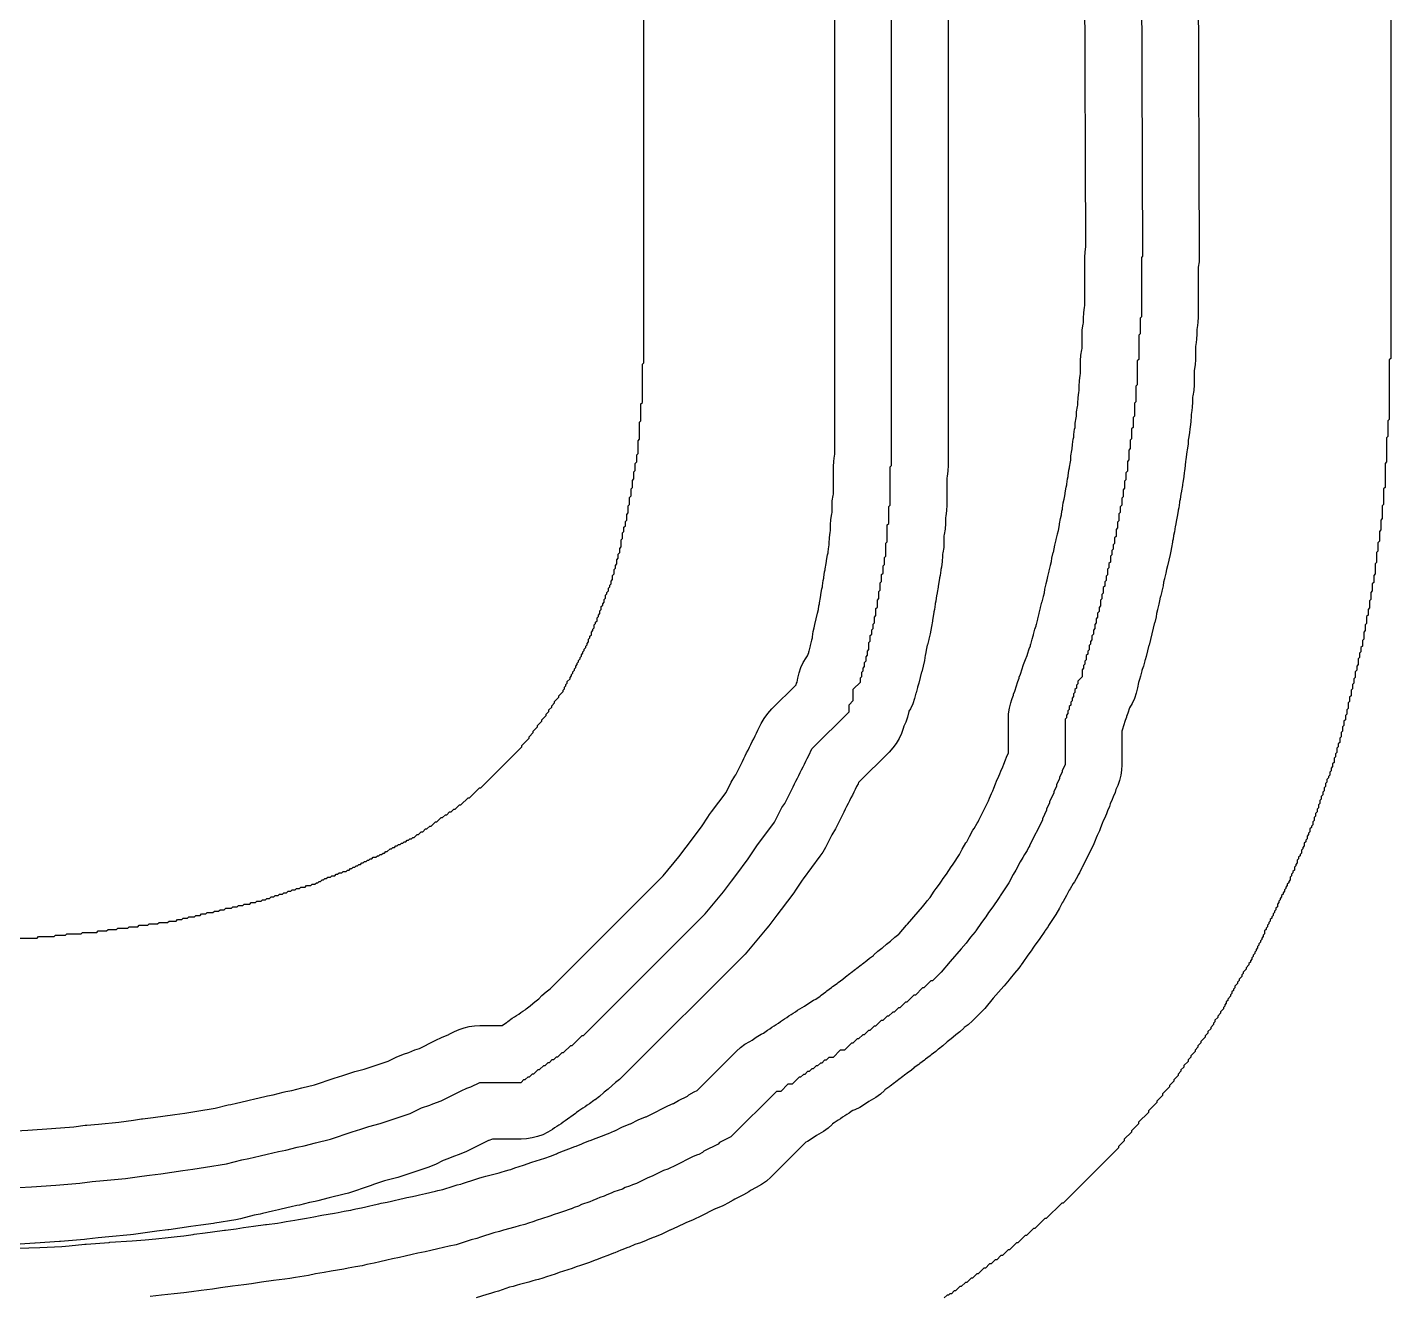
# Model space of a CAD drawing. Header units: millimetres. Extents: x 0 to 1800, y 0 to 406.
# Drawn here: x 1683.8 to 1780, y 138.8 to 228.3 of the extents above; entities that cross this region are included whole.
import ezdxf

# ---------------------------------------------------------------- set-up
doc = ezdxf.new("R2010")
doc.units = ezdxf.units.MM
for name, color, linetype in [('CENTERLINE', 1, 'Continuous'), ('GROOVE_8MM', 3, 'Continuous'), ('OUTLINE', 7, 'Continuous')]:
    doc.layers.add(name, color=color, linetype=linetype)

msp = doc.modelspace()

# ---------------------------------------------------------------- linework, layer by layer
at = {"layer": 'CENTERLINE'}
for points in [[(1682.358, 146.357), (1684.095, 146.459), (1685.807, 146.573), (1687.511, 146.715), (1688.376, 146.823), (1689.183, 146.896), (1690.729, 147.037), (1691.872, 147.2), (1692.42, 147.278), (1693.22, 147.378), (1694.772, 147.6), (1695.472, 147.7), (1696.373, 147.829), (1697.862, 148.077), (1698.936, 148.346), (1699.436, 148.446), (1700.236, 148.646), (1700.736, 148.746), (1701.536, 148.946), (1702.036, 149.046), (1702.836, 149.246), (1703.336, 149.346), (1704.14, 149.546), (1705.191, 149.809), (1706.728, 150.322), (1707.028, 150.422), (1707.328, 150.522), (1707.891, 150.709), (1708.691, 150.909), (1710.806, 151.614), (1711.606, 152.014), (1712.206, 152.214), (1712.406, 152.314), (1713.006, 152.514), (1714.318, 153.17), (1714.518, 153.27), (1714.718, 153.37), (1714.806, 153.414), (1715.106, 153.514), (1715.727, 153.824), (1718.641, 153.824), (1718.841, 154.024), (1718.941, 154.024), (1719.141, 154.224), (1719.241, 154.224), (1719.441, 154.424), (1719.541, 154.424), (1719.841, 154.724), (1719.941, 154.724), (1720.241, 155.024), (1720.341, 155.024), (1720.541, 155.224), (1720.641, 155.224), (1720.841, 155.424), (1720.941, 155.424), (1721.141, 155.624), (1721.241, 155.624), (1721.541, 155.924), (1721.641, 155.924), (1722.141, 156.424), (1722.241, 156.424), (1722.941, 157.124), (1723.041, 157.124), (1731.621, 165.705), (1732.916, 167.258), (1733.484, 168.017), (1733.784, 168.417), (1734.675, 169.605), (1735.145, 170.309), (1735.275, 170.505), (1735.284, 170.517), (1736.53, 172.178), (1737.048, 173.214), (1737.248, 173.514), (1737.835, 174.687), (1737.935, 174.887), (1738.035, 175.087), (1738.135, 175.287), (1738.235, 175.487), (1738.335, 175.687), (1738.435, 175.887), (1738.535, 176.087), (1738.635, 176.287), (1738.735, 176.487), (1738.835, 176.687), (1738.935, 176.887), (1739.166, 177.35), (1741.78, 179.964), (1741.78, 180.464), (1742.08, 180.764), (1742.08, 181.564), (1742.58, 182.064), (1742.58, 182.364), (1742.68, 182.464), (1742.68, 182.764), (1742.78, 182.864), (1742.78, 183.064), (1742.88, 183.164), (1742.88, 183.464), (1742.98, 183.564), (1742.98, 183.864), (1743.08, 183.964), (1743.08, 184.264), (1743.18, 184.364), (1743.18, 184.864), (1743.28, 184.964), (1743.28, 185.364), (1743.38, 185.464), (1743.38, 185.764), (1743.48, 185.864), (1743.48, 186.164), (1743.58, 186.264), (1743.58, 186.664), (1743.68, 186.764), (1743.68, 187.264), (1743.78, 187.364), (1743.78, 187.864), (1743.88, 187.964), (1743.88, 188.464), (1743.98, 188.564), (1743.98, 189.064), (1744.08, 189.164), (1744.08, 189.664), (1744.18, 189.764), (1744.18, 190.264), (1744.28, 190.364), (1744.28, 190.864), (1744.38, 190.964), (1744.38, 191.864), (1744.48, 191.964), (1744.48, 193.164), (1744.58, 193.264), (1744.58, 194.464), (1744.68, 194.564), (1744.68, 197.264), (1744.78, 197.364), (1744.78, 232.929)], [(1762.421, 231.7), (1762.493, 212.119), (1762.42, 212.046), (1762.42, 207.846), (1762.32, 207.746), (1762.32, 206.646), (1762.22, 206.546), (1762.22, 204.846), (1762.12, 204.746), (1762.12, 203.046), (1762.02, 202.946), (1762.02, 201.846), (1761.92, 201.746), (1761.92, 200.846), (1761.82, 200.746), (1761.82, 200.046), (1761.72, 199.946), (1761.72, 199.246), (1761.62, 199.146), (1761.62, 198.546), (1761.52, 198.446), (1761.52, 197.746), (1761.42, 197.646), (1761.42, 196.946), (1761.32, 196.846), (1761.32, 196.346), (1761.22, 196.246), (1761.22, 195.746), (1761.12, 195.646), (1761.12, 195.146), (1761.02, 195.046), (1761.02, 194.546), (1760.92, 194.446), (1760.92, 194.046), (1760.82, 193.946), (1760.82, 193.446), (1760.72, 193.346), (1760.72, 192.946), (1760.62, 192.846), (1760.62, 192.346), (1760.52, 192.246), (1760.52, 191.846), (1760.42, 191.746), (1760.42, 191.446), (1760.32, 191.346), (1760.32, 191.046), (1760.22, 190.946), (1760.22, 190.546), (1760.12, 190.446), (1760.12, 190.146), (1760.02, 190.046), (1760.02, 189.646), (1759.92, 189.546), (1759.92, 189.246), (1759.82, 189.146), (1759.82, 188.846), (1759.72, 188.746), (1759.72, 188.346), (1759.62, 188.246), (1759.62, 187.946), (1759.52, 187.846), (1759.52, 187.446), (1759.42, 187.346), (1759.42, 187.046), (1759.32, 186.946), (1759.32, 186.646), (1759.22, 186.546), (1759.22, 186.246), (1759.12, 186.146), (1759.12, 185.846), (1759.02, 185.746), (1759.02, 185.446), (1758.92, 185.346), (1758.92, 185.046), (1758.82, 184.946), (1758.82, 184.746), (1758.72, 184.646), (1758.72, 184.346), (1758.62, 184.246), (1758.62, 184.046), (1758.52, 183.946), (1758.52, 183.646), (1758.42, 183.546), (1758.42, 183.346), (1758.32, 183.246), (1758.32, 183.046), (1758.22, 182.946), (1758.22, 182.446), (1757.92, 182.146), (1757.92, 181.946), (1757.82, 181.846), (1757.82, 181.646), (1757.72, 181.546), (1757.72, 181.346), (1757.62, 181.246), (1757.62, 181.046), (1757.52, 180.946), (1757.52, 180.746), (1757.42, 180.646), (1757.42, 180.446), (1757.32, 180.346), (1757.32, 180.146), (1757.22, 180.046), (1757.22, 179.846), (1757.12, 179.746), (1757.12, 179.546), (1757.02, 179.446), (1757.02, 176.232), (1756.82, 175.832), (1756.82, 175.732), (1756.62, 175.332), (1756.62, 175.232), (1756.42, 174.832), (1756.42, 174.732), (1756.22, 174.332), (1756.22, 174.232), (1755.92, 173.632), (1755.92, 173.532), (1755.72, 173.132), (1755.72, 173.032), (1755.42, 172.432), (1755.42, 172.332), (1754.52, 170.532), (1754.52, 170.498), (1754.452, 170.396), (1754.352, 170.196), (1754.152, 169.896), (1754.052, 169.696), (1753.852, 169.396), (1753.552, 168.796), (1753.352, 168.496), (1753.052, 167.896), (1752.452, 166.996), (1752.42, 166.932), (1752.325, 166.805), (1751.925, 166.205), (1751.625, 165.805), (1751.425, 165.505), (1751.125, 165.105), (1750.725, 164.505), (1750.716, 164.493), (1750.684, 164.452), (1750.359, 164.061), (1750.035, 163.656), (1749.686, 163.249), (1748.906, 162.357), (1748.279, 161.605), (1747.659, 160.985), (1747.559, 160.985), (1747.059, 160.485), (1746.959, 160.485), (1746.459, 159.985), (1746.359, 159.985), (1745.859, 159.485), (1745.759, 159.485), (1745.359, 159.085), (1745.259, 159.085), (1744.959, 158.785), (1744.859, 158.785), (1744.559, 158.485), (1744.459, 158.485), (1744.159, 158.185), (1744.059, 158.185), (1743.659, 157.785), (1743.559, 157.785), (1743.259, 157.485), (1743.159, 157.485), (1742.859, 157.185), (1742.759, 157.185), (1742.459, 156.885), (1742.359, 156.885), (1742.059, 156.585), (1741.959, 156.585), (1741.459, 156.085), (1741.159, 156.085), (1740.659, 155.585), (1740.359, 155.585), (1740.159, 155.385), (1740.059, 155.385), (1739.859, 155.185), (1739.759, 155.185), (1739.559, 154.985), (1739.459, 154.985), (1739.259, 154.785), (1739.159, 154.785), (1738.959, 154.585), (1738.859, 154.585), (1738.659, 154.385), (1738.559, 154.385), (1738.359, 154.185), (1738.259, 154.185), (1737.759, 153.685), (1737.459, 153.685), (1736.959, 153.185), (1736.659, 153.185), (1733.445, 149.971), (1732.645, 149.571), (1732.545, 149.471), (1731.545, 148.971), (1731.445, 148.871), (1731.182, 148.74), (1731.094, 148.696), (1730.794, 148.596), (1729.482, 147.94), (1729.082, 147.74), (1728.994, 147.696), (1728.694, 147.596), (1727.894, 147.196), (1727.594, 147.096), (1726.794, 146.696), (1726.494, 146.596), (1726.294, 146.496), (1725.994, 146.396), (1725.794, 146.296), (1725.194, 146.096), (1724.994, 145.996), (1724.694, 145.896), (1724.494, 145.796), (1724.194, 145.696), (1723.994, 145.596), (1723.694, 145.496), (1723.494, 145.396), (1722.894, 145.196), (1722.694, 145.096), (1722.394, 144.996), (1722.194, 144.896), (1722.172, 144.888), (1721.572, 144.688), (1721.272, 144.588), (1720.972, 144.488), (1720.672, 144.388), (1720.072, 144.188), (1719.772, 144.088), (1719.472, 143.988), (1719.172, 143.888), (1718.909, 143.801), (1718.509, 143.701), (1718.209, 143.601), (1717.409, 143.401), (1717.109, 143.301), (1716.709, 143.201), (1715.772, 142.888), (1715.509, 142.801), (1715.109, 142.701), (1714.209, 142.401), (1714.064, 142.364), (1713.564, 142.264), (1712.764, 142.064), (1712.264, 141.964), (1711.864, 141.864), (1711.364, 141.764), (1710.964, 141.664), (1710.464, 141.564), (1710.064, 141.464), (1709.564, 141.364), (1709.164, 141.264), (1708.664, 141.164), (1708.264, 141.064), (1707.764, 140.964), (1707.438, 140.883), (1706.948, 140.801), (1706.448, 140.701), (1706.126, 140.648), (1705.248, 140.501), (1704.748, 140.401), (1704.148, 140.301), (1703.648, 140.201), (1703.326, 140.148), (1702.726, 140.048), (1702.327, 139.981), (1701.98, 139.931), (1701.18, 139.831), (1700.328, 139.71), (1699.628, 139.61), (1699.08, 139.531), (1698.28, 139.431), (1697.428, 139.31), (1696.88, 139.231), (1696.08, 139.131), (1695.38, 139.031), (1694.851, 138.965), (1694.165, 138.889), (1693.261, 138.799), (1692.46, 138.719)]]:
    msp.add_lwpolyline(points, dxfattribs=at)
at = {"layer": 'GROOVE_8MM'}
for points in [[(1682.124, 150.35), (1683.844, 150.451), (1685.508, 150.562), (1687.096, 150.694), (1687.88, 150.792), (1688.014, 150.806), (1688.82, 150.88), (1690.264, 151.011), (1691.306, 151.16), (1691.855, 151.238), (1691.924, 151.248), (1692.689, 151.343), (1694.206, 151.56), (1694.906, 151.66), (1695.762, 151.782), (1697.047, 151.996), (1697.966, 152.226), (1698.152, 152.268), (1698.558, 152.349), (1699.266, 152.526), (1699.452, 152.568), (1699.858, 152.649), (1700.566, 152.826), (1700.752, 152.868), (1701.158, 152.949), (1701.866, 153.126), (1702.052, 153.168), (1702.458, 153.249), (1703.169, 153.427), (1704.072, 153.653), (1705.463, 154.116), (1705.763, 154.216), (1706.063, 154.316), (1706.626, 154.504), (1706.921, 154.59), (1707.572, 154.753), (1709.272, 155.319), (1709.818, 155.592), (1710.341, 155.809), (1710.729, 155.938), (1711.141, 156.109), (1711.472, 156.219), (1712.529, 156.748), (1712.729, 156.848), (1712.929, 156.948), (1713.018, 156.992), (1713.541, 157.209), (1713.572, 157.219), (1713.938, 157.402), (1714.277, 157.552), (1714.628, 157.671), (1714.989, 157.756), (1715.356, 157.807), (1715.727, 157.824), (1717.314, 157.824), (1717.618, 158.05), (1717.653, 158.071), (1717.703, 158.117), (1718.018, 158.35), (1718.176, 158.445), (1718.318, 158.55), (1718.476, 158.645), (1718.618, 158.75), (1718.776, 158.845), (1718.918, 158.95), (1718.953, 158.971), (1719.003, 159.017), (1719.285, 159.225), (1719.312, 159.253), (1719.603, 159.517), (1719.885, 159.725), (1720.112, 159.953), (1720.403, 160.217), (1720.685, 160.425), (1728.665, 168.405), (1729.777, 169.74), (1730.284, 170.417), (1730.584, 170.817), (1731.409, 171.916), (1731.816, 172.527), (1731.947, 172.724), (1732.075, 172.905), (1733.114, 174.289), (1733.471, 175.003), (1733.72, 175.433), (1733.782, 175.526), (1734.257, 176.476), (1734.357, 176.676), (1734.457, 176.876), (1734.557, 177.076), (1734.657, 177.276), (1734.757, 177.476), (1734.857, 177.676), (1734.957, 177.876), (1735.057, 178.076), (1735.157, 178.276), (1735.257, 178.476), (1735.357, 178.676), (1735.589, 179.139), (1735.801, 179.512), (1736.051, 179.86), (1736.338, 180.179), (1738.046, 181.887), (1738.085, 181.995), (1738.115, 182.058), (1738.157, 182.345), (1738.253, 182.725), (1738.385, 183.095), (1738.553, 183.45), (1738.755, 183.787), (1738.85, 183.916), (1738.853, 183.925), (1738.936, 184.157), (1738.953, 184.225), (1738.956, 184.234), (1738.957, 184.245), (1739.053, 184.625), (1739.056, 184.634), (1739.057, 184.645), (1739.153, 185.025), (1739.156, 185.034), (1739.157, 185.045), (1739.197, 185.204), (1739.2, 185.256), (1739.257, 185.645), (1739.321, 185.898), (1739.357, 186.145), (1739.453, 186.525), (1739.456, 186.534), (1739.457, 186.545), (1739.553, 186.925), (1739.556, 186.934), (1739.557, 186.945), (1739.621, 187.198), (1739.657, 187.445), (1739.697, 187.604), (1739.7, 187.656), (1739.757, 188.045), (1739.797, 188.204), (1739.8, 188.256), (1739.857, 188.645), (1739.897, 188.804), (1739.9, 188.856), (1739.957, 189.245), (1739.997, 189.404), (1740, 189.456), (1740.057, 189.845), (1740.097, 190.004), (1740.1, 190.056), (1740.157, 190.445), (1740.197, 190.604), (1740.2, 190.656), (1740.257, 191.045), (1740.297, 191.204), (1740.3, 191.256), (1740.357, 191.645), (1740.38, 191.737), (1740.38, 191.864), (1740.4, 192.256), (1740.457, 192.645), (1740.48, 192.737), (1740.48, 193.164), (1740.5, 193.556), (1740.557, 193.945), (1740.58, 194.037), (1740.58, 194.464), (1740.6, 194.856), (1740.657, 195.245), (1740.68, 195.337), (1740.68, 197.264), (1740.7, 197.656), (1740.757, 198.045), (1740.78, 198.137), (1740.78, 232.854)], [(1748.78, 232.929), (1748.78, 197.364), (1748.761, 196.972), (1748.704, 196.584), (1748.68, 196.492), (1748.68, 194.564), (1748.661, 194.172), (1748.604, 193.784), (1748.58, 193.692), (1748.58, 193.264), (1748.561, 192.872), (1748.504, 192.484), (1748.48, 192.392), (1748.48, 191.964), (1748.461, 191.572), (1748.404, 191.184), (1748.38, 191.092), (1748.38, 190.964), (1748.361, 190.572), (1748.304, 190.184), (1748.264, 190.025), (1748.261, 189.972), (1748.204, 189.584), (1748.164, 189.425), (1748.161, 189.372), (1748.104, 188.984), (1748.064, 188.825), (1748.061, 188.772), (1748.004, 188.384), (1747.964, 188.225), (1747.961, 188.172), (1747.904, 187.784), (1747.864, 187.625), (1747.861, 187.572), (1747.804, 187.184), (1747.764, 187.025), (1747.761, 186.972), (1747.704, 186.584), (1747.664, 186.425), (1747.661, 186.372), (1747.604, 185.984), (1747.54, 185.731), (1747.504, 185.484), (1747.408, 185.103), (1747.405, 185.095), (1747.404, 185.084), (1747.308, 184.703), (1747.305, 184.695), (1747.304, 184.684), (1747.24, 184.431), (1747.204, 184.184), (1747.164, 184.025), (1747.161, 183.972), (1747.104, 183.584), (1747.008, 183.203), (1747.005, 183.195), (1747.004, 183.184), (1746.908, 182.803), (1746.905, 182.795), (1746.904, 182.784), (1746.808, 182.403), (1746.805, 182.395), (1746.804, 182.384), (1746.708, 182.003), (1746.625, 181.772), (1746.608, 181.703), (1746.605, 181.695), (1746.604, 181.684), (1746.508, 181.303), (1746.505, 181.295), (1746.504, 181.284), (1746.408, 180.903), (1746.276, 180.534), (1746.108, 180.179), (1746.008, 180.011), (1746.004, 179.984), (1745.908, 179.603), (1745.776, 179.234), (1745.649, 178.964), (1745.608, 178.803), (1745.476, 178.434), (1745.308, 178.079), (1745.106, 177.742), (1744.873, 177.427), (1744.609, 177.136), (1742.454, 174.981), (1742.413, 174.899), (1742.313, 174.699), (1742.213, 174.499), (1742.113, 174.299), (1742.013, 174.099), (1741.913, 173.899), (1741.813, 173.699), (1741.713, 173.499), (1741.613, 173.299), (1741.513, 173.099), (1741.413, 172.899), (1740.826, 171.725), (1740.577, 171.295), (1740.515, 171.202), (1740.108, 170.389), (1739.933, 170.075), (1739.73, 169.778), (1738.542, 168.194), (1738.473, 168.09), (1738.004, 167.386), (1737.875, 167.205), (1736.984, 166.017), (1736.684, 165.617), (1736.116, 164.858), (1735.989, 164.698), (1734.694, 163.144), (1734.45, 162.877), (1725.869, 154.296), (1725.578, 154.032), (1725.297, 153.824), (1725.069, 153.596), (1724.778, 153.332), (1724.497, 153.124), (1724.469, 153.096), (1724.178, 152.832), (1723.863, 152.599), (1723.828, 152.578), (1723.778, 152.532), (1723.463, 152.299), (1723.305, 152.204), (1723.163, 152.099), (1723.005, 152.004), (1722.863, 151.899), (1722.705, 151.804), (1722.563, 151.699), (1722.528, 151.678), (1722.478, 151.632), (1722.163, 151.399), (1722.128, 151.378), (1722.078, 151.332), (1721.763, 151.099), (1721.605, 151.004), (1721.463, 150.899), (1721.305, 150.804), (1721.163, 150.699), (1721.005, 150.604), (1720.863, 150.499), (1720.526, 150.297), (1720.171, 150.129), (1719.802, 149.997), (1719.421, 149.901), (1719.033, 149.844), (1718.641, 149.824), (1716.624, 149.824), (1716.371, 149.72), (1716.341, 149.71), (1716.306, 149.692), (1716.106, 149.592), (1714.795, 148.937), (1714.271, 148.72), (1713.883, 148.59), (1713.471, 148.42), (1713.141, 148.31), (1712.595, 148.037), (1712.071, 147.82), (1709.956, 147.114), (1709.661, 147.029), (1709.01, 146.866), (1708.593, 146.727), (1708.293, 146.627), (1707.993, 146.527), (1706.456, 146.014), (1706.161, 145.929), (1705.11, 145.666), (1704.306, 145.465), (1704.121, 145.423), (1703.714, 145.342), (1703.006, 145.165), (1702.821, 145.123), (1702.414, 145.042), (1701.706, 144.865), (1701.521, 144.823), (1701.114, 144.742), (1700.406, 144.565), (1700.221, 144.523), (1699.814, 144.442), (1698.833, 144.197), (1698.52, 144.131), (1697.031, 143.883), (1696.939, 143.869), (1696.038, 143.74), (1695.338, 143.64), (1693.786, 143.419), (1693.716, 143.409), (1692.951, 143.314), (1692.438, 143.24), (1691.294, 143.077), (1691.091, 143.053), (1689.545, 142.913), (1688.805, 142.845), (1688.007, 142.746), (1687.843, 142.729), (1686.14, 142.587), (1686.073, 142.582), (1684.361, 142.467), (1684.33, 142.466), (1682.601, 142.364)], [(1681.549, 142.076), (1684.687, 142.171), (1686.239, 142.241), (1686.759, 142.288), (1687.862, 142.399), (1687.953, 142.407), (1689.578, 142.532), (1689.635, 142.536), (1691.206, 142.634), (1692.107, 142.703), (1692.863, 142.779), (1693.745, 142.867), (1694.382, 142.938), (1694.849, 142.996), (1695.514, 143.091), (1695.584, 143.101), (1696.349, 143.196), (1696.862, 143.27), (1697.714, 143.391), (1697.784, 143.401), (1698.549, 143.496), (1699.062, 143.57), (1699.762, 143.67), (1700.614, 143.791), (1700.684, 143.801), (1701.449, 143.896), (1701.715, 143.934), (1702.069, 143.993), (1702.669, 144.093), (1702.927, 144.136), (1703.364, 144.224), (1703.491, 144.247), (1704.027, 144.336), (1704.464, 144.424), (1704.591, 144.447), (1705.469, 144.593), (1705.727, 144.636), (1706.164, 144.724), (1706.291, 144.747), (1706.622, 144.802), (1706.794, 144.845), (1706.979, 144.887), (1707.386, 144.968), (1707.694, 145.045), (1707.879, 145.087), (1708.286, 145.168), (1708.594, 145.245), (1708.779, 145.287), (1709.186, 145.368), (1709.494, 145.445), (1709.679, 145.487), (1710.086, 145.568), (1710.394, 145.645), (1710.579, 145.687), (1710.986, 145.768), (1711.294, 145.845), (1711.479, 145.887), (1711.886, 145.968), (1712.594, 146.145), (1712.779, 146.187), (1713.126, 146.256), (1713.844, 146.495), (1714.139, 146.581), (1714.39, 146.644), (1714.507, 146.683), (1715.444, 146.995), (1715.739, 147.081), (1715.99, 147.144), (1716.144, 147.195), (1716.439, 147.281), (1717.09, 147.444), (1717.244, 147.495), (1717.539, 147.581), (1717.79, 147.644), (1717.907, 147.683), (1718.207, 147.783), (1718.507, 147.883), (1718.807, 147.983), (1719.407, 148.183), (1719.707, 148.283), (1720.007, 148.383), (1720.307, 148.483), (1720.717, 148.62), (1721.129, 148.79), (1721.217, 148.82), (1721.629, 148.99), (1722.017, 149.12), (1722.429, 149.29), (1722.517, 149.32), (1722.929, 149.49), (1723.017, 149.52), (1723.429, 149.69), (1723.517, 149.72), (1723.929, 149.89), (1724.317, 150.02), (1724.729, 150.19), (1724.817, 150.22), (1725.229, 150.39), (1725.259, 150.4), (1725.805, 150.673), (1726.329, 150.89), (1726.359, 150.9), (1726.905, 151.173), (1727.429, 151.39), (1727.459, 151.4), (1727.694, 151.518), (1729.005, 152.173), (1729.362, 152.321), (1729.384, 152.337), (1729.756, 152.549), (1730.374, 152.858), (1730.484, 152.937), (1730.856, 153.149), (1731.076, 153.259), (1733.831, 156.014), (1734.122, 156.277), (1734.437, 156.511), (1734.774, 156.713), (1734.943, 156.793), (1735.237, 157.011), (1735.574, 157.213), (1735.743, 157.293), (1736.037, 157.511), (1736.195, 157.606), (1736.337, 157.711), (1736.495, 157.806), (1736.637, 157.911), (1736.795, 158.006), (1736.937, 158.111), (1737.095, 158.206), (1737.237, 158.311), (1737.395, 158.406), (1737.537, 158.511), (1737.695, 158.606), (1737.837, 158.711), (1737.995, 158.806), (1738.137, 158.911), (1738.474, 159.113), (1738.643, 159.193), (1738.937, 159.411), (1739.274, 159.613), (1739.443, 159.693), (1739.737, 159.911), (1739.772, 159.932), (1739.822, 159.977), (1740.137, 160.211), (1740.172, 160.232), (1740.222, 160.277), (1740.537, 160.511), (1740.572, 160.532), (1740.622, 160.577), (1740.937, 160.811), (1740.972, 160.832), (1741.022, 160.877), (1741.337, 161.111), (1741.341, 161.114), (1741.522, 161.277), (1741.837, 161.511), (1741.872, 161.532), (1741.922, 161.577), (1742.237, 161.811), (1742.272, 161.832), (1742.322, 161.877), (1742.637, 162.111), (1742.672, 162.132), (1742.722, 162.177), (1743.037, 162.411), (1743.041, 162.414), (1743.222, 162.577), (1743.503, 162.786), (1743.531, 162.814), (1743.822, 163.077), (1744.103, 163.286), (1744.131, 163.314), (1744.422, 163.577), (1744.703, 163.786), (1744.731, 163.814), (1745.022, 164.077), (1745.303, 164.286), (1745.322, 164.305), (1745.833, 164.918), (1745.896, 164.991), (1746.662, 165.867), (1746.954, 166.208), (1747.236, 166.56), (1747.286, 166.622), (1747.497, 166.875), (1747.796, 167.324), (1747.925, 167.505), (1748.158, 167.816), (1748.296, 168.024), (1748.425, 168.205), (1748.658, 168.516), (1748.996, 169.024), (1749.088, 169.153), (1749.123, 169.215), (1749.585, 169.907), (1749.774, 170.285), (1750.023, 170.715), (1750.085, 170.807), (1750.274, 171.185), (1750.523, 171.615), (1750.599, 171.729), (1750.823, 172.115), (1750.885, 172.207), (1750.942, 172.32), (1751.628, 173.693), (1751.692, 173.881), (1751.842, 174.22), (1751.928, 174.393), (1751.992, 174.581), (1752.123, 174.879), (1752.192, 175.081), (1752.342, 175.42), (1752.428, 175.593), (1752.492, 175.781), (1752.623, 176.079), (1752.692, 176.281), (1752.823, 176.579), (1752.892, 176.781), (1753.02, 177.07), (1753.02, 179.446), (1753.039, 179.838), (1753.096, 180.226), (1753.192, 180.607), (1753.275, 180.838), (1753.292, 180.907), (1753.375, 181.138), (1753.392, 181.207), (1753.475, 181.438), (1753.492, 181.507), (1753.575, 181.738), (1753.592, 181.807), (1753.675, 182.038), (1753.692, 182.107), (1753.775, 182.338), (1753.792, 182.407), (1753.875, 182.638), (1753.892, 182.707), (1753.975, 182.938), (1753.992, 183.007), (1754.075, 183.238), (1754.092, 183.307), (1754.224, 183.676), (1754.351, 183.946), (1754.392, 184.107), (1754.475, 184.338), (1754.492, 184.407), (1754.575, 184.638), (1754.592, 184.707), (1754.595, 184.715), (1754.596, 184.726), (1754.692, 185.107), (1754.775, 185.338), (1754.792, 185.407), (1754.795, 185.415), (1754.796, 185.426), (1754.892, 185.807), (1754.975, 186.038), (1754.992, 186.107), (1754.995, 186.115), (1754.996, 186.126), (1755.092, 186.507), (1755.095, 186.515), (1755.096, 186.526), (1755.192, 186.907), (1755.195, 186.915), (1755.196, 186.926), (1755.292, 187.307), (1755.295, 187.315), (1755.296, 187.326), (1755.392, 187.707), (1755.395, 187.715), (1755.396, 187.726), (1755.492, 188.107), (1755.495, 188.115), (1755.496, 188.126), (1755.56, 188.379), (1755.596, 188.626), (1755.692, 189.007), (1755.695, 189.015), (1755.696, 189.026), (1755.76, 189.279), (1755.796, 189.526), (1755.892, 189.907), (1755.895, 189.915), (1755.896, 189.926), (1755.992, 190.307), (1755.995, 190.315), (1755.996, 190.326), (1756.06, 190.579), (1756.096, 190.826), (1756.192, 191.207), (1756.195, 191.215), (1756.196, 191.226), (1756.26, 191.479), (1756.296, 191.726), (1756.392, 192.107), (1756.395, 192.115), (1756.396, 192.126), (1756.492, 192.507), (1756.495, 192.515), (1756.496, 192.526), (1756.56, 192.779), (1756.596, 193.026), (1756.636, 193.185), (1756.639, 193.238), (1756.696, 193.626), (1756.76, 193.879), (1756.796, 194.126), (1756.836, 194.285), (1756.839, 194.338), (1756.896, 194.726), (1756.96, 194.979), (1756.996, 195.226), (1757.036, 195.385), (1757.039, 195.438), (1757.096, 195.826), (1757.136, 195.985), (1757.139, 196.038), (1757.196, 196.426), (1757.236, 196.585), (1757.239, 196.638), (1757.296, 197.026), (1757.336, 197.185), (1757.339, 197.238), (1757.396, 197.626), (1757.424, 197.736), (1757.439, 198.038), (1757.496, 198.426), (1757.524, 198.536), (1757.539, 198.838), (1757.596, 199.226), (1757.63, 199.36), (1757.639, 199.538), (1757.696, 199.926), (1757.724, 200.036), (1757.739, 200.338), (1757.796, 200.726), (1757.824, 200.836), (1757.839, 201.138), (1757.896, 201.526), (1757.92, 201.618), (1757.92, 201.746), (1757.939, 202.138), (1757.996, 202.526), (1758.02, 202.618), (1758.02, 202.946), (1758.039, 203.338), (1758.096, 203.726), (1758.12, 203.818), (1758.12, 204.746), (1758.139, 205.138), (1758.196, 205.526), (1758.22, 205.618), (1758.22, 206.546), (1758.239, 206.938), (1758.296, 207.326), (1758.32, 207.418), (1758.32, 207.746), (1758.339, 208.138), (1758.396, 208.526), (1758.42, 208.618), (1758.42, 212.046), (1758.439, 212.438), (1758.49, 212.785), (1758.421, 231.63)], [(1766.421, 231.714), (1766.493, 212.134), (1766.475, 211.74), (1766.42, 211.359), (1766.42, 207.846), (1766.4, 207.454), (1766.343, 207.065), (1766.32, 206.973), (1766.32, 206.646), (1766.3, 206.254), (1766.243, 205.865), (1766.22, 205.773), (1766.22, 204.846), (1766.2, 204.454), (1766.143, 204.065), (1766.12, 203.973), (1766.12, 203.046), (1766.1, 202.654), (1766.043, 202.265), (1766.02, 202.173), (1766.02, 201.846), (1766, 201.454), (1765.943, 201.065), (1765.92, 200.973), (1765.92, 200.846), (1765.9, 200.454), (1765.843, 200.065), (1765.815, 199.955), (1765.8, 199.654), (1765.743, 199.265), (1765.715, 199.155), (1765.7, 198.854), (1765.643, 198.465), (1765.609, 198.331), (1765.6, 198.154), (1765.543, 197.765), (1765.515, 197.655), (1765.5, 197.354), (1765.443, 196.965), (1765.415, 196.855), (1765.4, 196.554), (1765.343, 196.165), (1765.303, 196.006), (1765.3, 195.954), (1765.243, 195.565), (1765.203, 195.406), (1765.2, 195.354), (1765.143, 194.965), (1765.103, 194.806), (1765.1, 194.754), (1765.043, 194.365), (1765.003, 194.206), (1765, 194.154), (1764.943, 193.765), (1764.879, 193.512), (1764.843, 193.265), (1764.803, 193.106), (1764.8, 193.054), (1764.743, 192.665), (1764.679, 192.412), (1764.643, 192.165), (1764.603, 192.006), (1764.6, 191.954), (1764.543, 191.565), (1764.479, 191.312), (1764.443, 191.065), (1764.347, 190.684), (1764.344, 190.676), (1764.343, 190.665), (1764.247, 190.284), (1764.244, 190.276), (1764.243, 190.265), (1764.179, 190.012), (1764.143, 189.765), (1764.047, 189.384), (1764.044, 189.376), (1764.043, 189.365), (1763.979, 189.112), (1763.943, 188.865), (1763.847, 188.484), (1763.844, 188.476), (1763.843, 188.465), (1763.747, 188.084), (1763.744, 188.076), (1763.743, 188.065), (1763.679, 187.812), (1763.643, 187.565), (1763.547, 187.184), (1763.544, 187.176), (1763.543, 187.165), (1763.479, 186.912), (1763.443, 186.665), (1763.347, 186.284), (1763.344, 186.276), (1763.343, 186.265), (1763.247, 185.884), (1763.244, 185.876), (1763.243, 185.865), (1763.147, 185.484), (1763.144, 185.476), (1763.143, 185.465), (1763.047, 185.084), (1763.044, 185.076), (1763.043, 185.065), (1762.947, 184.684), (1762.944, 184.676), (1762.943, 184.665), (1762.847, 184.284), (1762.844, 184.276), (1762.843, 184.265), (1762.747, 183.884), (1762.664, 183.653), (1762.647, 183.584), (1762.644, 183.576), (1762.643, 183.565), (1762.547, 183.184), (1762.464, 182.953), (1762.447, 182.884), (1762.444, 182.876), (1762.443, 182.865), (1762.347, 182.484), (1762.264, 182.253), (1762.247, 182.184), (1762.2, 182.053), (1762.143, 181.665), (1762.047, 181.284), (1761.915, 180.915), (1761.747, 180.56), (1761.566, 180.258), (1761.564, 180.253), (1761.547, 180.184), (1761.464, 179.953), (1761.447, 179.884), (1761.364, 179.653), (1761.347, 179.584), (1761.264, 179.353), (1761.247, 179.284), (1761.164, 179.053), (1761.147, 178.984), (1761.064, 178.753), (1761.047, 178.684), (1761.02, 178.607), (1761.02, 176.232), (1761.002, 175.861), (1760.951, 175.494), (1760.866, 175.133), (1760.748, 174.782), (1760.616, 174.484), (1760.548, 174.282), (1760.416, 173.984), (1760.348, 173.782), (1760.216, 173.484), (1760.148, 173.282), (1760.016, 172.984), (1759.948, 172.782), (1759.797, 172.443), (1759.711, 172.27), (1759.648, 172.082), (1759.516, 171.784), (1759.448, 171.582), (1759.297, 171.243), (1759.211, 171.07), (1759.148, 170.882), (1758.997, 170.543), (1758.23, 169.008), (1758.216, 168.969), (1758.049, 168.615), (1757.955, 168.458), (1757.929, 168.407), (1757.68, 167.977), (1757.604, 167.863), (1757.38, 167.477), (1757.318, 167.384), (1757.129, 167.007), (1756.88, 166.577), (1756.818, 166.484), (1756.629, 166.107), (1756.38, 165.677), (1755.862, 164.9), (1755.823, 164.829), (1755.62, 164.532), (1755.591, 164.494), (1755.253, 163.986), (1755.125, 163.805), (1754.891, 163.494), (1754.753, 163.286), (1754.625, 163.105), (1754.391, 162.794), (1754.053, 162.286), (1753.925, 162.105), (1753.916, 162.093), (1753.884, 162.052), (1753.757, 161.891), (1753.458, 161.531), (1753.159, 161.157), (1753.072, 161.053), (1752.723, 160.646), (1752.696, 160.615), (1751.948, 159.76), (1751.352, 159.044), (1751.107, 158.776), (1750.488, 158.157), (1750.197, 157.893), (1749.915, 157.684), (1749.888, 157.657), (1749.597, 157.393), (1749.315, 157.184), (1749.288, 157.157), (1748.997, 156.893), (1748.715, 156.684), (1748.688, 156.657), (1748.397, 156.393), (1748.082, 156.16), (1748.078, 156.157), (1747.897, 155.993), (1747.582, 155.76), (1747.547, 155.739), (1747.497, 155.693), (1747.182, 155.46), (1747.147, 155.439), (1747.097, 155.393), (1746.782, 155.16), (1746.747, 155.139), (1746.697, 155.093), (1746.382, 154.86), (1746.378, 154.857), (1746.197, 154.693), (1745.882, 154.46), (1745.847, 154.439), (1745.797, 154.393), (1745.482, 154.16), (1745.447, 154.139), (1745.397, 154.093), (1745.082, 153.86), (1745.047, 153.839), (1744.997, 153.793), (1744.682, 153.56), (1744.647, 153.539), (1744.597, 153.493), (1744.315, 153.284), (1744.288, 153.257), (1743.997, 152.993), (1743.682, 152.76), (1743.345, 152.558), (1743.176, 152.478), (1742.882, 152.26), (1742.545, 152.058), (1742.19, 151.89), (1742.047, 151.839), (1741.924, 151.765), (1741.782, 151.66), (1741.624, 151.565), (1741.482, 151.46), (1741.324, 151.365), (1741.182, 151.26), (1741.024, 151.165), (1740.882, 151.06), (1740.724, 150.965), (1740.615, 150.884), (1740.588, 150.857), (1740.297, 150.593), (1739.982, 150.36), (1739.645, 150.158), (1739.476, 150.078), (1739.182, 149.86), (1738.845, 149.658), (1738.738, 149.607), (1736.274, 147.143), (1735.955, 146.856), (1735.607, 146.606), (1735.234, 146.394), (1734.817, 146.185), (1734.707, 146.106), (1734.334, 145.894), (1733.717, 145.585), (1733.607, 145.506), (1733.234, 145.294), (1732.971, 145.162), (1732.882, 145.118), (1732.359, 144.901), (1732.328, 144.891), (1731.271, 144.362), (1730.871, 144.162), (1730.782, 144.118), (1730.259, 143.901), (1730.228, 143.891), (1729.682, 143.618), (1729.159, 143.401), (1729.128, 143.391), (1728.582, 143.118), (1728.059, 142.901), (1727.971, 142.871), (1727.559, 142.701), (1727.471, 142.671), (1727.059, 142.501), (1726.671, 142.371), (1726.259, 142.201), (1726.171, 142.171), (1725.759, 142.001), (1725.671, 141.971), (1725.259, 141.801), (1725.171, 141.771), (1724.759, 141.601), (1724.371, 141.471), (1723.959, 141.301), (1723.871, 141.271), (1723.459, 141.101), (1722.837, 140.894), (1722.537, 140.794), (1722.237, 140.694), (1721.937, 140.594), (1721.337, 140.394), (1721.037, 140.294), (1720.737, 140.194), (1720.437, 140.094), (1720.174, 140.006), (1719.879, 139.92), (1719.628, 139.857), (1719.474, 139.806), (1719.179, 139.72), (1718.528, 139.557), (1718.374, 139.506), (1718.079, 139.42), (1717.828, 139.357), (1717.037, 139.094), (1716.774, 139.006), (1716.479, 138.92), (1716.228, 138.857), (1715.474, 138.606)]]:
    msp.add_lwpolyline(points, dxfattribs=at)
at = {"layer": 'OUTLINE'}
for points in [[(1683.1, 164.005), (1684.5, 164.005), (1684.6, 164.105), (1685.7, 164.105), (1685.8, 164.205), (1686.5, 164.205), (1686.6, 164.305), (1687.6, 164.305), (1687.7, 164.405), (1688.7, 164.405), (1688.8, 164.505), (1689.4, 164.505), (1689.5, 164.605), (1690.1, 164.605), (1690.2, 164.705), (1690.9, 164.705), (1691, 164.805), (1691.6, 164.805), (1691.7, 164.905), (1692.3, 164.905), (1692.4, 165.005), (1693, 165.005), (1693.1, 165.105), (1693.7, 165.105), (1693.8, 165.205), (1694.3, 165.205), (1694.4, 165.305), (1694.7, 165.305), (1694.8, 165.405), (1695.1, 165.405), (1695.2, 165.505), (1695.6, 165.505), (1695.7, 165.605), (1696, 165.605), (1696.1, 165.705), (1696.4, 165.705), (1696.5, 165.805), (1696.9, 165.805), (1697, 165.905), (1697.3, 165.905), (1697.4, 166.005), (1697.7, 166.005), (1697.8, 166.105), (1698.2, 166.105), (1698.3, 166.205), (1698.6, 166.205), (1698.7, 166.305), (1699, 166.305), (1699.1, 166.405), (1699.5, 166.405), (1699.6, 166.505), (1699.9, 166.505), (1700, 166.605), (1700.3, 166.605), (1700.4, 166.705), (1700.6, 166.705), (1700.7, 166.805), (1700.9, 166.805), (1701, 166.905), (1701.2, 166.905), (1701.3, 167.005), (1701.5, 167.005), (1701.6, 167.105), (1701.8, 167.105), (1701.9, 167.205), (1702.1, 167.205), (1702.2, 167.305), (1702.4, 167.305), (1702.5, 167.405), (1702.7, 167.405), (1702.8, 167.505), (1703, 167.505), (1703.1, 167.605), (1703.4, 167.605), (1703.5, 167.705), (1703.8, 167.705), (1703.9, 167.805), (1704.1, 167.805), (1704.2, 167.905), (1704.3, 167.905), (1704.4, 168.005), (1704.5, 168.005), (1704.6, 168.105), (1704.7, 168.105), (1704.8, 168.205), (1704.9, 168.205), (1705, 168.305), (1705.2, 168.305), (1705.3, 168.405), (1705.5, 168.405), (1705.6, 168.505), (1705.7, 168.505), (1705.8, 168.605), (1706, 168.605), (1706.1, 168.705), (1706.3, 168.705), (1706.4, 168.805), (1706.5, 168.805), (1706.6, 168.905), (1706.7, 168.905), (1706.8, 169.005), (1706.9, 169.005), (1707, 169.105), (1707.1, 169.105), (1707.2, 169.205), (1707.3, 169.205), (1707.4, 169.305), (1707.5, 169.305), (1707.6, 169.405), (1707.7, 169.405), (1707.8, 169.505), (1707.9, 169.505), (1708, 169.605), (1708.1, 169.605), (1708.2, 169.705), (1708.4, 169.705), (1708.5, 169.805), (1708.6, 169.805), (1708.7, 169.905), (1708.8, 169.905), (1708.9, 170.005), (1709, 170.005), (1709.1, 170.105), (1709.2, 170.105), (1709.4, 170.305), (1709.5, 170.305), (1709.6, 170.405), (1709.7, 170.405), (1709.8, 170.505), (1709.9, 170.505), (1710, 170.605), (1710.1, 170.605), (1710.2, 170.705), (1710.3, 170.705), (1710.4, 170.805), (1710.5, 170.805), (1710.6, 170.905), (1710.7, 170.905), (1710.8, 171.005), (1710.9, 171.005), (1711, 171.105), (1711.1, 171.105), (1711.3, 171.305), (1711.4, 171.305), (1711.6, 171.505), (1711.7, 171.505), (1711.9, 171.705), (1712, 171.705), (1712.2, 171.905), (1712.3, 171.905), (1712.6, 172.205), (1712.7, 172.205), (1713, 172.505), (1713.1, 172.505), (1713.3, 172.705), (1713.4, 172.705), (1713.6, 172.905), (1713.7, 172.905), (1713.9, 173.105), (1714, 173.105), (1714.3, 173.405), (1714.4, 173.405), (1714.9, 173.905), (1715, 173.905), (1715.7, 174.605), (1715.8, 174.605), (1718.7, 177.505), (1718.7, 177.605), (1719.2, 178.105), (1719.2, 178.205), (1719.5, 178.505), (1719.5, 178.605), (1719.8, 178.905), (1719.8, 179.005), (1720.1, 179.305), (1720.1, 179.405), (1720.4, 179.705), (1720.4, 179.805), (1720.6, 180.005), (1720.6, 180.105), (1720.8, 180.305), (1720.8, 180.405), (1721, 180.605), (1721, 180.705), (1721.3, 181.005), (1721.3, 181.105), (1721.6, 181.405), (1721.6, 181.505), (1721.7, 181.605), (1721.7, 181.705), (1721.8, 181.805), (1721.8, 181.905), (1721.9, 182.005), (1721.9, 182.105), (1722.1, 182.305), (1722.1, 182.405), (1722.2, 182.505), (1722.2, 182.605), (1722.3, 182.705), (1722.3, 182.805), (1722.4, 182.905), (1722.4, 183.005), (1722.5, 183.105), (1722.5, 183.205), (1722.6, 183.305), (1722.6, 183.405), (1722.7, 183.505), (1722.7, 183.605), (1722.8, 183.705), (1722.8, 183.805), (1722.9, 183.905), (1722.9, 184.005), (1723, 184.105), (1723, 184.205), (1723.1, 184.305), (1723.1, 184.405), (1723.2, 184.505), (1723.2, 184.605), (1723.3, 184.705), (1723.3, 184.805), (1723.4, 184.905), (1723.4, 185.105), (1723.5, 185.205), (1723.5, 185.305), (1723.6, 185.405), (1723.6, 185.605), (1723.7, 185.705), (1723.7, 185.805), (1723.8, 185.905), (1723.8, 186.105), (1723.9, 186.205), (1723.9, 186.305), (1724, 186.405), (1724, 186.605), (1724.1, 186.705), (1724.1, 186.805), (1724.2, 186.905), (1724.2, 187.105), (1724.3, 187.205), (1724.3, 187.405), (1724.4, 187.505), (1724.4, 187.605), (1724.5, 187.705), (1724.5, 187.905), (1724.6, 188.005), (1724.6, 188.205), (1724.7, 188.305), (1724.7, 188.405), (1724.8, 188.505), (1724.8, 188.705), (1724.9, 188.805), (1724.9, 188.905), (1725, 189.005), (1725, 189.205), (1725.1, 189.305), (1725.1, 189.605), (1725.2, 189.705), (1725.2, 190.005), (1725.3, 190.105), (1725.3, 190.305), (1725.4, 190.405), (1725.4, 190.705), (1725.5, 190.805), (1725.5, 191.105), (1725.6, 191.205), (1725.6, 191.505), (1725.7, 191.605), (1725.7, 192.105), (1725.8, 192.205), (1725.8, 192.605), (1725.9, 192.705), (1725.9, 193.005), (1726, 193.105), (1726, 193.405), (1726.1, 193.505), (1726.1, 193.905), (1726.2, 194.005), (1726.2, 194.505), (1726.3, 194.605), (1726.3, 195.105), (1726.4, 195.205), (1726.4, 195.705), (1726.5, 195.805), (1726.5, 196.305), (1726.6, 196.405), (1726.6, 196.905), (1726.7, 197.005), (1726.7, 197.505), (1726.8, 197.605), (1726.8, 198.105), (1726.9, 198.205), (1726.9, 199.105), (1727, 199.205), (1727, 200.405), (1727.1, 200.505), (1727.1, 201.705), (1727.2, 201.805), (1727.2, 204.505), (1727.3, 204.605), (1727.3, 232.605)], [(1780, 231.905), (1780, 204.905), (1779.9, 204.805), (1779.9, 200.605), (1779.8, 200.505), (1779.8, 199.405), (1779.7, 199.305), (1779.7, 197.605), (1779.6, 197.505), (1779.6, 195.805), (1779.5, 195.705), (1779.5, 194.605), (1779.4, 194.505), (1779.4, 193.605), (1779.3, 193.505), (1779.3, 192.805), (1779.2, 192.705), (1779.2, 192.005), (1779.1, 191.905), (1779.1, 191.305), (1779, 191.205), (1779, 190.505), (1778.9, 190.405), (1778.9, 189.705), (1778.8, 189.605), (1778.8, 189.105), (1778.7, 189.005), (1778.7, 188.505), (1778.6, 188.405), (1778.6, 187.905), (1778.5, 187.805), (1778.5, 187.305), (1778.4, 187.205), (1778.4, 186.805), (1778.3, 186.705), (1778.3, 186.205), (1778.2, 186.105), (1778.2, 185.705), (1778.1, 185.605), (1778.1, 185.105), (1778, 185.005), (1778, 184.605), (1777.9, 184.505), (1777.9, 184.205), (1777.8, 184.105), (1777.8, 183.805), (1777.7, 183.705), (1777.7, 183.305), (1777.6, 183.205), (1777.6, 182.905), (1777.5, 182.805), (1777.5, 182.405), (1777.4, 182.305), (1777.4, 182.005), (1777.3, 181.905), (1777.3, 181.605), (1777.2, 181.505), (1777.2, 181.105), (1777.1, 181.005), (1777.1, 180.705), (1777, 180.605), (1777, 180.205), (1776.9, 180.105), (1776.9, 179.805), (1776.8, 179.705), (1776.8, 179.405), (1776.7, 179.305), (1776.7, 179.005), (1776.6, 178.905), (1776.6, 178.605), (1776.5, 178.505), (1776.5, 178.205), (1776.4, 178.105), (1776.4, 177.805), (1776.3, 177.705), (1776.3, 177.505), (1776.2, 177.405), (1776.2, 177.105), (1776.1, 177.005), (1776.1, 176.805), (1776, 176.705), (1776, 176.405), (1775.9, 176.305), (1775.9, 176.105), (1775.8, 176.005), (1775.8, 175.805), (1775.7, 175.705), (1775.7, 175.505), (1775.6, 175.405), (1775.6, 175.305), (1775.5, 175.205), (1775.5, 175.005), (1775.4, 174.905), (1775.4, 174.705), (1775.3, 174.605), (1775.3, 174.405), (1775.2, 174.305), (1775.2, 174.105), (1775.1, 174.005), (1775.1, 173.805), (1775, 173.705), (1775, 173.505), (1774.9, 173.405), (1774.9, 173.205), (1774.8, 173.105), (1774.8, 172.905), (1774.7, 172.805), (1774.7, 172.605), (1774.6, 172.505), (1774.6, 172.305), (1774.5, 172.205), (1774.5, 172.005), (1774.4, 171.905), (1774.4, 171.805), (1774.3, 171.705), (1774.3, 171.505), (1774.2, 171.405), (1774.2, 171.305), (1774.1, 171.205), (1774.1, 171.005), (1774, 170.905), (1774, 170.805), (1773.9, 170.705), (1773.9, 170.505), (1773.8, 170.405), (1773.8, 170.305), (1773.7, 170.205), (1773.7, 170.005), (1773.6, 169.905), (1773.6, 169.805), (1773.5, 169.705), (1773.5, 169.605), (1773.4, 169.505), (1773.4, 169.305), (1773.3, 169.205), (1773.3, 169.105), (1773.2, 169.005), (1773.2, 168.805), (1773.1, 168.705), (1773.1, 168.605), (1773, 168.505), (1773, 168.405), (1772.9, 168.305), (1772.9, 168.105), (1772.8, 168.005), (1772.8, 167.905), (1772.7, 167.805), (1772.7, 167.705), (1772.6, 167.605), (1772.6, 167.505), (1772.5, 167.405), (1772.5, 167.305), (1772.4, 167.205), (1772.4, 167.105), (1772.3, 167.005), (1772.3, 166.905), (1772.2, 166.805), (1772.2, 166.705), (1772.1, 166.605), (1772.1, 166.505), (1772, 166.405), (1772, 166.205), (1771.9, 166.105), (1771.9, 166.005), (1771.8, 165.905), (1771.8, 165.805), (1771.7, 165.705), (1771.7, 165.605), (1771.6, 165.505), (1771.6, 165.405), (1771.5, 165.305), (1771.5, 165.205), (1771.4, 165.105), (1771.4, 165.005), (1771.3, 164.905), (1771.3, 164.805), (1771.2, 164.705), (1771.2, 164.605), (1771.1, 164.505), (1771.1, 164.305), (1771, 164.205), (1771, 164.105), (1770.9, 164.005), (1770.9, 163.905), (1770.8, 163.805), (1770.8, 163.705), (1770.7, 163.605), (1770.7, 163.505), (1770.6, 163.405), (1770.6, 163.305), (1770.5, 163.205), (1770.5, 163.105), (1770.4, 163.005), (1770.4, 162.905), (1770.3, 162.805), (1770.3, 162.705), (1770.2, 162.605), (1770.2, 162.505), (1770.1, 162.405), (1770.1, 162.305), (1770, 162.205), (1770, 162.105), (1769.8, 161.905), (1769.8, 161.805), (1769.6, 161.605), (1769.6, 161.505), (1769.5, 161.405), (1769.5, 161.305), (1769.3, 161.105), (1769.3, 161.005), (1769.2, 160.905), (1769.2, 160.805), (1769, 160.605), (1769, 160.505), (1768.9, 160.405), (1768.9, 160.305), (1768.8, 160.205), (1768.8, 160.105), (1768.7, 160.005), (1768.7, 159.905), (1768.5, 159.705), (1768.5, 159.605), (1768.4, 159.505), (1768.4, 159.405), (1768.3, 159.305), (1768.3, 159.205), (1768.2, 159.105), (1768.2, 159.005), (1768, 158.805), (1768, 158.705), (1767.8, 158.505), (1767.8, 158.405), (1767.6, 158.205), (1767.6, 158.105), (1767.5, 158.005), (1767.5, 157.905), (1767.3, 157.705), (1767.3, 157.605), (1767.1, 157.405), (1767.1, 157.305), (1766.9, 157.105), (1766.9, 157.005), (1766.6, 156.705), (1766.6, 156.605), (1766.4, 156.405), (1766.4, 156.305), (1766.2, 156.105), (1766.2, 156.005), (1765.9, 155.705), (1765.9, 155.605), (1765.7, 155.405), (1765.7, 155.305), (1765.4, 155.005), (1765.4, 154.905), (1765.2, 154.705), (1765.2, 154.605), (1765, 154.405), (1765, 154.305), (1764.7, 154.005), (1764.7, 153.905), (1764.4, 153.605), (1764.4, 153.505), (1763.9, 153.005), (1763.9, 152.905), (1763.5, 152.505), (1763.5, 152.405), (1762.9, 151.805), (1762.9, 151.705), (1762.2, 151.005), (1762.2, 150.905), (1761.7, 150.405), (1761.7, 150.305), (1761.2, 149.805), (1761.2, 149.705), (1760.8, 149.305), (1760.8, 149.205), (1756.9, 145.305), (1756.8, 145.305), (1755.7, 144.205), (1755.6, 144.205), (1754.9, 143.505), (1754.8, 143.505), (1754.3, 143.005), (1754.2, 143.005), (1753.7, 142.505), (1753.6, 142.505), (1753.1, 142.005), (1753, 142.005), (1752.6, 141.605), (1752.5, 141.605), (1752.2, 141.305), (1752.1, 141.305), (1751.8, 141.005), (1751.7, 141.005), (1751.4, 140.705), (1751.3, 140.705), (1750.9, 140.305), (1750.8, 140.305), (1750.5, 140.005), (1750.4, 140.005), (1750.1, 139.705), (1750, 139.705), (1749.7, 139.405), (1749.6, 139.405), (1749.3, 139.105), (1749.2, 139.105), (1749, 138.905), (1748.9, 138.905), (1748.8, 138.805), (1748.7, 138.805), (1748.5, 138.605)]]:
    msp.add_lwpolyline(points, dxfattribs=at)

doc.saveas('drawing.dxf')
